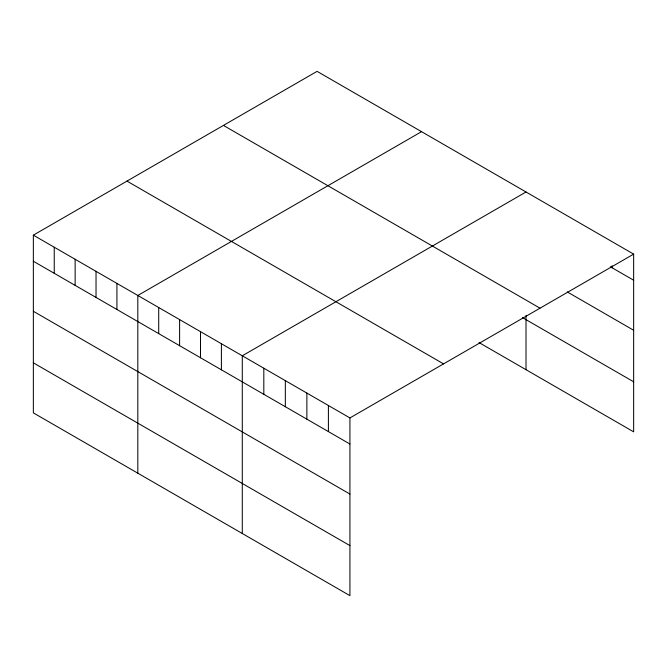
<?xml version="1.0" encoding="UTF-8"?>
<svg xmlns="http://www.w3.org/2000/svg" width="667" height="667" viewBox="0 0 667 667"><rect width="100%" height="100%" fill="white"/><g stroke="black" fill="none" stroke-linecap="round" stroke-linejoin="round"><path stroke-width="1" d="M33.35 235.159L349.925 417.934L349.925 595.648L33.35 412.873L33.35 235.159L317.075 71.352L633.65 254.127L633.65 431.841L479.006 342.555M421.544 131.666L137.819 295.481L137.819 473.186M526.013 191.988L242.288 355.794L242.288 533.5M349.925 417.934L633.65 254.127M610.33 266.75L633.65 280.215M567.275 291.929L633.65 330.248M223.445 125.413L540.02 308.187M522.536 317.65L633.65 381.799M126.98 181.107L443.555 363.882M33.35 261.247L349.925 444.022M33.35 311.289L349.925 494.055M33.35 362.84L349.925 545.606M612.123 265.783L612.123 267.784M526.013 315.533L526.013 369.693M328.397 405.503L328.397 431.591M306.87 393.08L306.87 419.168M285.343 380.649L285.343 406.737M263.815 368.217L263.815 394.305M221.394 343.73L221.394 369.818M200.5 331.666L200.5 357.754M179.606 319.601L179.606 345.689M158.713 307.537L158.713 333.625M116.925 283.417L116.925 309.505M96.031 271.352L96.031 297.44M75.138 259.288L75.138 285.376M54.244 247.224L54.244 273.312"/></g></svg>
